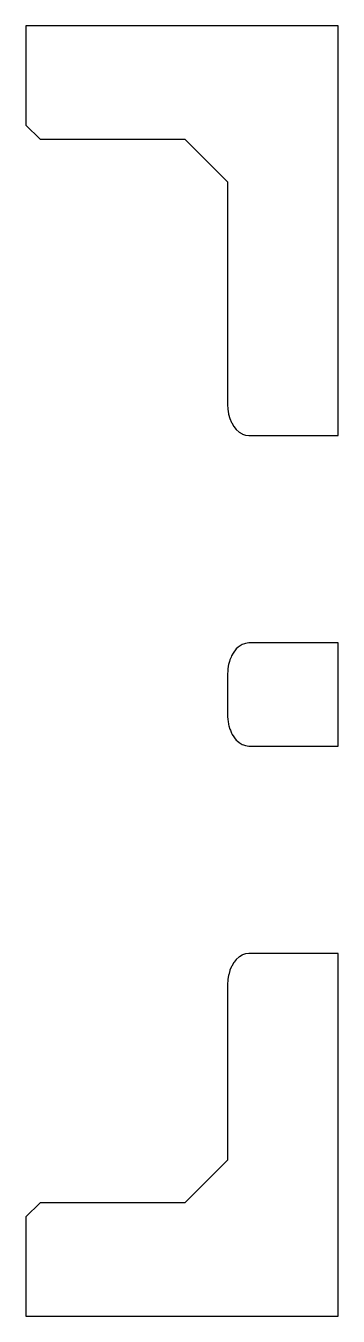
# Model space of a CAD drawing. Header units: metres. Extents: x 0 to 47.5, y 0 to 45.5.
# Drawn here: x 0 to 11, y 0 to 45.5 of the extents above.
import ezdxf

# ---------------------------------------------------------------- set-up
doc = ezdxf.new("R2010")
doc.units = ezdxf.units.M

msp = doc.modelspace()

# ---------------------------------------------------------------- linework, layer by layer
for p, q in [((11, 45.5), (0, 45.5)), ((0, 45.5), (0, 42)), ((11, 31.0542), (11, 45.5)), ((0, 42), (0.5, 41.5)), ((0.5, 41.5), (5.60409, 41.5)), ((5.60409, 41.5), (7.10409, 40)), ((7.10409, 40), (7.10409, 32.1516)), ((7.10409, 32.1516), (7.10416, 32.1502)), ((7.10416, 32.1502), (7.11332, 31.9799)), ((7.11332, 31.9799), (7.11372, 31.9775)), ((7.11372, 31.9775), (7.14079, 31.8125)), ((7.14079, 31.8125), (7.14173, 31.8092)), ((7.14173, 31.8092), (7.18583, 31.6534)), ((7.18583, 31.6534), (7.18746, 31.6495)), ((7.18746, 31.6495), (7.24732, 31.5066)), ((7.24732, 31.5066), (7.24976, 31.5024)), ((7.24976, 31.5024), (7.32376, 31.3756)), ((7.32376, 31.3756), (7.41325, 31.2638)), ((7.41325, 31.2638), (7.51359, 31.1738)), ((7.51359, 31.1738), (7.51838, 31.1709)), ((7.51838, 31.1709), (7.62232, 31.1079)), ((7.62232, 31.1079), (7.62763, 31.1061)), ((7.62763, 31.1061), (7.73676, 31.0677)), ((7.73676, 31.0677), (7.85409, 31.0542)), ((7.85409, 31.0542), (11, 31.0542)), ((7.58775, 23.6637), (7.51359, 23.6188)), ((7.62232, 23.6847), (7.58775, 23.6637)), ((7.70057, 23.7121), (7.62232, 23.6847)), ((7.73676, 23.7249), (7.70057, 23.7121)), ((7.85409, 23.7384), (7.73676, 23.7249)), ((11, 23.7384), (7.85409, 23.7384)), ((11, 20.1042), (11, 23.7384)), ((7.22681, 23.237), (7.18583, 23.1392)), ((7.24732, 23.286), (7.22681, 23.237)), ((7.29864, 23.3739), (7.24732, 23.286)), ((7.32376, 23.4169), (7.29864, 23.3739)), ((7.38423, 23.4925), (7.32376, 23.4169)), ((7.41325, 23.5288), (7.38423, 23.4925)), ((7.48141, 23.5899), (7.41325, 23.5288)), ((7.51359, 23.6188), (7.48141, 23.5899)), ((7.11008, 22.7524), (7.10409, 22.641)), ((7.11332, 22.8127), (7.11008, 22.7524)), ((7.13131, 22.9223), (7.11332, 22.8127)), ((7.14079, 22.9801), (7.13131, 22.9223)), ((7.17056, 23.0852), (7.14079, 22.9801)), ((7.18583, 23.1392), (7.17056, 23.0852)), ((7.10409, 22.641), (7.10409, 21.2016)), ((7.10409, 21.2016), (7.10658, 21.1553)), ((7.10658, 21.1553), (7.11332, 21.0299)), ((7.11332, 21.0299), (7.12108, 20.9827)), ((7.12108, 20.9827), (7.14079, 20.8625)), ((7.14079, 20.8625), (7.15406, 20.8156)), ((7.15406, 20.8156), (7.18583, 20.7034)), ((7.18583, 20.7034), (7.20465, 20.6585)), ((7.20465, 20.6585), (7.24732, 20.5566)), ((7.24732, 20.5566), (7.27152, 20.5151)), ((7.27152, 20.5151), (7.32376, 20.4256)), ((7.32376, 20.4256), (7.3529, 20.3892)), ((7.3529, 20.3892), (7.41325, 20.3138)), ((7.41325, 20.3138), (7.4467, 20.2838)), ((7.4467, 20.2838), (7.51359, 20.2238)), ((7.51359, 20.2238), (7.5505, 20.2015)), ((7.5505, 20.2015), (7.62232, 20.1579)), ((7.62232, 20.1579), (7.66164, 20.1441)), ((7.66164, 20.1441), (7.73676, 20.1177)), ((7.73676, 20.1177), (7.85409, 20.1042)), ((7.85409, 20.1042), (11, 20.1042)), ((7.73676, 12.7749), (7.63558, 12.7393)), ((7.75067, 12.7765), (7.73676, 12.7749)), ((7.85409, 12.7884), (7.75067, 12.7765)), ((11, 12.7884), (7.85409, 12.7884)), ((11, 0), (11, 12.7884)), ((7.24732, 12.336), (7.19054, 12.2004)), ((7.25399, 12.3475), (7.24732, 12.336)), ((7.32376, 12.467), (7.25399, 12.3475)), ((7.33242, 12.4778), (7.32376, 12.467)), ((7.41325, 12.5788), (7.33242, 12.4778)), ((7.51359, 12.6688), (7.41325, 12.5788)), ((7.52569, 12.6761), (7.51359, 12.6688)), ((7.62232, 12.7347), (7.52569, 12.6761)), ((7.63558, 12.7393), (7.62232, 12.7347)), ((7.11332, 11.8627), (7.10446, 11.6978)), ((7.11476, 11.8715), (7.11332, 11.8627)), ((7.14079, 12.0301), (7.11476, 11.8715)), ((7.14372, 12.0404), (7.14079, 12.0301)), ((7.18583, 12.1892), (7.14372, 12.0404)), ((7.19054, 12.2004), (7.18583, 12.1892)), ((7.10446, 11.6978), (7.10409, 11.691)), ((7.10409, 11.691), (7.10409, 5.5)), ((7.10409, 5.5), (5.60409, 4)), ((0.5, 4), (0, 3.5)), ((5.60409, 4), (0.5, 4)), ((0, 3.5), (0, 0)), ((0, 0), (11, 0))]:
    msp.add_line(p, q)

doc.saveas('drawing.dxf')
